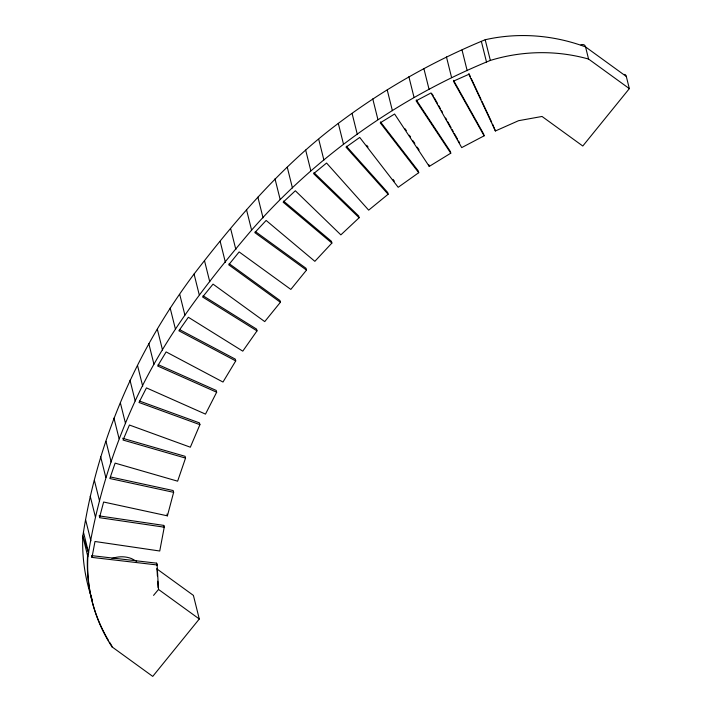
<?xml version="1.0" encoding="UTF-8"?>
<svg xmlns="http://www.w3.org/2000/svg" width="712" height="712" viewBox="0 0 712 712"><rect width="100%" height="100%" fill="white"/><g stroke="black" fill="none" stroke-linecap="round" stroke-linejoin="round"><path stroke-width="1.07" d="M153.552 595.383L158.518 589.438L157.112 564.963L91.99 557.398L94.99 541.494L159.746 551.008L164.241 527.183L99.484 517.668L103.623 502.022L167.409 515.844L173.63 492.33L109.844 478.517L115.121 463.129L177.626 481.178L185.538 458.092L123.043 440.052L129.424 425.028L190.335 447.207L199.912 424.672L138.991 402.485L146.45 387.889L205.483 414.117L216.662 392.223L157.637 366.004L166.127 351.915L222.99 382.041L235.725 360.913L178.872 330.786L188.36 317.267L242.774 351.149L257.005 330.884L202.6 296.993L213.039 284.124L264.731 321.602L280.394 302.288L228.703 264.802L239.143 251.932L290.834 289.41L306.498 270.097L254.798 232.61L266.137 220.444L314.864 261.331L331.881 243.068L283.154 202.181L295.338 190.763L340.861 234.871L359.133 217.747L313.609 173.648L326.577 163.048L368.674 210.147L388.129 194.251L346.032 147.153L359.72 137.425L398.186 187.292L418.718 172.705L380.252 122.829L394.599 114.018L429.247 166.412L450.767 153.196L416.111 100.801L431.045 92.943L461.705 147.615L484.098 135.832L453.437 81.168L468.879 74.306L495.401 130.972L518.567 120.693L542.028 116.465L582.79 146.022L629.337 88.617L626.311 76.469L585.549 46.912A173.132 161.499 31.7 0 0 485.192 39.739C432.914 61.241 383.457 89.347 338.307 123.381C282.263 165.38 236.571 218.833 194.065 274.04C137.327 349.645 98.238 438.672 83.455 532.176L82.788 536.083A173.132 172.802 -10.2 0 0 92.249 599.726M157.067 569.048L193.397 595.392L199.289 618.995L152.742 676.4L111.98 646.843A166.911 157.913 -14 0 1 87.87 556.793C96.334 502.948 112.389 450.447 135.182 400.945C164.071 337.8 206.845 282.682 251.603 230.118C316.502 155.875 399.094 97.651 490.354 60.422A166.911 157.913 -14 0 1 588.575 59.06L629.337 88.617M163.386 527.565L163.796 525.403L99.039 515.88M83.455 532.176L88.617 552.859L87.54 555.458A166.911 157.913 -14 0 0 108.5 640.462M92.649 555.743L156.667 563.165L157.112 564.963M110.485 476.969L173.185 490.55L173.63 492.33M122.597 438.263L185.093 456.312L185.538 458.092M139.579 401.078L199.467 422.883L199.912 424.672M158.189 364.66L216.217 390.434L216.662 392.223M179.406 329.514L235.28 359.124L235.725 360.913M203.089 295.792L256.56 329.095L257.005 330.884M255.243 231.471L306.044 268.308L306.498 270.097M229.148 263.663L279.95 300.5L280.394 302.288M158.518 589.438L199.289 618.995M283.545 201.095L331.427 241.288L331.881 243.068M313.965 172.633L358.688 215.967L359.133 217.747M346.326 146.191L387.684 192.471L388.129 194.251M380.484 121.921L418.273 170.916L418.718 172.705M366.698 145.266L368.051 147.01M393.015 179.388L394.368 181.133M416.28 99.938L450.313 151.407L450.767 153.196M405.092 128.783L406.312 130.616M409.347 135.218L410.566 137.051M412.996 140.727L414.82 143.486M417.25 147.161L419.074 149.921M453.526 80.34L483.653 134.043L484.098 135.832M432.211 94.037L433.288 95.96M434.365 97.873L437.595 103.632M438.663 105.545L440.283 108.42M441.36 110.342L442.428 112.256M445.659 118.014L446.736 119.927M447.812 121.85L451.043 127.608M452.111 129.522L453.188 131.444M454.265 133.358L457.496 139.116M458.572 141.029L459.649 142.952M468.897 73.514L470.294 76.496M471.228 78.489L481.001 99.369M481.926 101.353L491.698 122.233M492.633 124.217L495.401 130.972M88.617 552.859L82.788 536.083L87.87 556.793M588.575 59.06L585.549 46.912A37.727 9.568 -54.1 0 0 580.947 44.829M485.192 39.739L490.354 60.422M481.365 41.438L486.527 62.122M462.035 50.018L467.188 70.711M446.46 56.942L451.613 77.626M423.934 68.788L429.096 89.472M408.875 76.709L414.037 97.393M428.802 164.632L429.247 166.412M387.239 90.006L392.392 110.689M372.768 98.897L377.93 119.58M352.12 113.573L357.273 134.256M338.307 123.381L343.469 144.064M318.745 139.374L323.898 160.058M305.662 150.063L310.824 170.746M287.283 167.275L292.436 187.959M274.992 178.792L280.154 199.476M257.886 197.153L263.04 217.845M246.45 209.435L251.603 230.118M230.697 228.863L235.85 249.547M220.257 241.742L225.41 262.425M204.593 261.055L209.755 281.738M194.065 274.04L199.218 294.724M179.744 294.43L184.906 315.113M170.177 308.065L175.33 328.748M157.361 329.318L162.514 350.001M148.79 343.522L153.952 364.215M137.541 365.541L142.703 386.224M166.964 514.055L167.409 515.844M130.02 380.261L135.182 400.945M163.796 525.403L164.241 527.183M120.39 402.93L125.552 423.613M113.956 418.086L119.109 438.77M105.99 441.298L111.152 461.981M100.668 456.819L105.83 477.503M94.411 480.467L99.573 501.15M90.237 496.237L95.39 516.93M85.716 520.196L90.869 540.889M91.545 555.609L91.99 557.398M111.98 646.843L111.642 645.508A166.911 157.913 -14 0 1 109.523 642.153M156.667 563.165L156.791 565.292M156.969 568.479L157.397 575.928M157.708 581.25L158.073 587.631M624.753 74.377A37.727 9.568 -54.1 0 1 626.311 76.469M136.633 561.27A19.713 18.645 -14 0 0 134.728 560.308L131.542 558.582A26.807 25.356 -14 0 0 112.015 558.493"/></g></svg>
